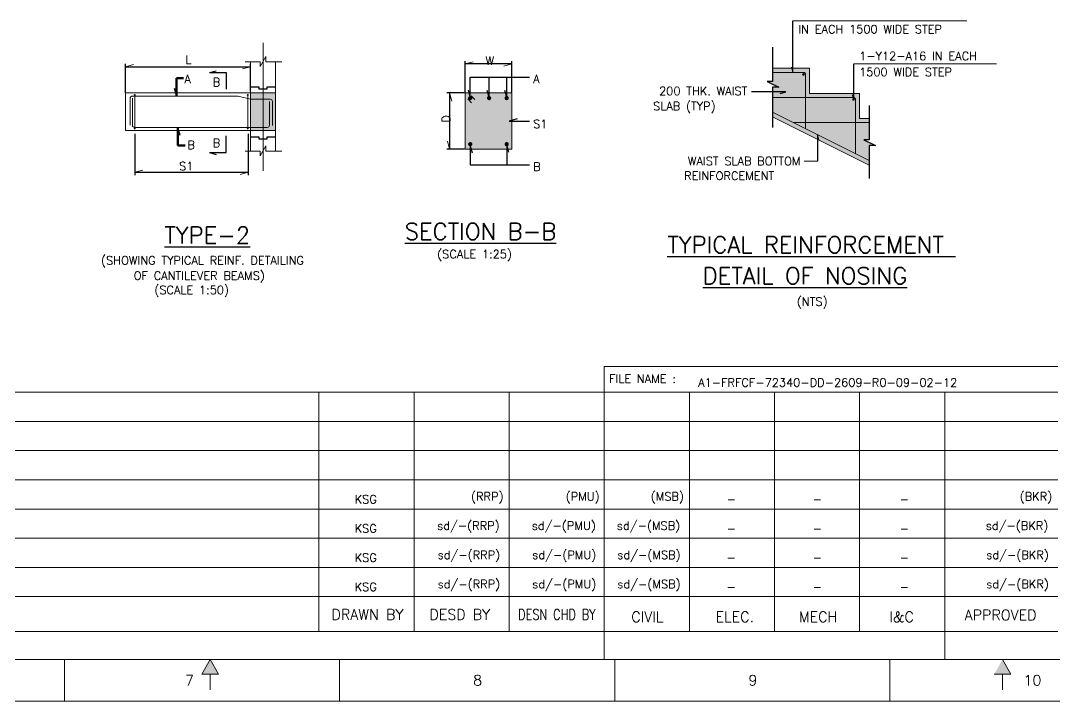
# Model space of a CAD drawing. Header units: millimetres. Extents: x 340192 to 549303, y -616317 to -538642.
# Drawn here: x 429349 to 447940, y -616317 to -604080 of the extents above; entities that cross this region are included whole.
import ezdxf
from ezdxf.enums import TextEntityAlignment as Align
from ezdxf.lldxf.tags import DXFTag

# ---------------------------------------------------------------- set-up
doc = ezdxf.new("R2010")
doc.units = ezdxf.units.MM
doc.header["$LTSCALE"] = 250
doc.header["$MEASUREMENT"] = 0
doc.linetypes.add('DOT2', pattern=[125, 0, -125])
doc.linetypes.add('HIDDEN', pattern=[375, 250, -125])
doc.layers.get('DEFPOINTS').update_dxf_attribs({"lineweight": 0})
for name, color, linetype, lineweight in [('bor', 6, 'Continuous', 0), ('CIVIL', 3, 'Continuous', 0), ('CV-CB-CIVIL', 70, 'Continuous', 0), ('CV-CB-DIM', 2, 'Continuous', 0), ('CV-CB-GRID', 8, 'CENTER', 5), ('CV-CB-REINFORCEMENT', 6, 'Continuous', 0), ('CV-CB-SHADE', 25, 'Continuous', 0), ('CV-CB-TEXT', 3, 'Continuous', 0), ('CVTEXT', 3, 'Continuous', 0), ('CVTXT', 3, 'Continuous', 0), ('HATCH', 2, 'Continuous', 0), ('LOGO_1', 7, 'Continuous', 0), ('SHADE', 25, 'Continuous', 0), ('TEXT', 3, 'Continuous', 0)]:
    doc.layers.add(name, color=color, linetype=linetype, lineweight=lineweight)
doc.styles.add('ROMANS', font='romans.shx')
doc.styles.add('SIMPLEX', font='romans.shx')
doc.styles.get("Standard").update_dxf_attribs({"font": 'romans.shx'})
doc.styles.add('V1', font='romans.shx', dxfattribs={"height": 200})
tags = doc.linetypes.add('CENTER', pattern=[2, 1.25, -0.25, 0.25, -0.25]).pattern_tags.tags
tags[10:11] = [DXFTag(74, 4), DXFTag(75, 0), DXFTag(340, '0'), DXFTag(46, 1.0), DXFTag(50, 0.0), DXFTag(44, 0.0), DXFTag(45, 0.0)]
tags[8:9] = [DXFTag(74, 4), DXFTag(75, 0), DXFTag(340, '0'), DXFTag(46, 1.0), DXFTag(50, 0.0), DXFTag(44, 0.0), DXFTag(45, 0.0)]
tags[6:7] = [DXFTag(74, 4), DXFTag(75, 0), DXFTag(340, '0'), DXFTag(46, 1.0), DXFTag(50, 0.0), DXFTag(44, 0.0), DXFTag(45, 0.0)]
tags[4:5] = [DXFTag(74, 4), DXFTag(75, 0), DXFTag(340, '0'), DXFTag(46, 1.0), DXFTag(50, 0.0), DXFTag(44, 0.0), DXFTag(45, 0.0)]
doc.dimstyles.new('CIVIL', dxfattribs={"dimtxt": 1, "dimasz": 0.0005, "dimexe": 50, "dimexo": 0, "dimgap": 50, "dimtad": 1, "dimdec": 0, "dimlfac": 0.001, "dimzin": 0, "dimdsep": 46, "dimtxsty": 'ROMANS', "dimblk": 'TICK', "dimcen": 0.09, "dimclrd": 2, "dimclre": 2, "dimclrt": 3, "dimadec": 0, "dimazin": 0, "dimtfac": 1, "dimtdec": 0, "dimtofl": 0, "dimtmove": 0, "dimatfit": 3, "dimldrblk": 'TICK', "dimfxl": 1, "dimfrac": 2, "dimtolj": 1, "dimtzin": 0, "dimarcsym": 0})

# ---------------------------------------------------------------- blocks, each defined once
blk = doc.blocks.new('secv1_6')
at = {"layer": 'bor', "lineweight": -2}
for p, q in [((0, 6000), (-670, 3500)), ((0, 6000), (0, 0)), ((0, 0), (6000, 0))]:
    blk.add_line(p, q, dxfattribs=at)
blk = doc.blocks.new('TATA A1')
at = {"layer": 'LOGO_1', "ltscale": 0.023622}
for points in [[(34425000, 487500), (34575000, 750000), (34725000, 487500)], [(48675000, 487500), (48825000, 750000), (48975000, 487500)]]:
    blk.add_hatch(color=25, dxfattribs=at).paths.add_polyline_path(points)
at = {"layer": 'CIVIL', "color": 4, "ltscale": 1.5}
for p, q in [((36527917, 1257202), (36527917, 5557087)), ((38239077, 1257202), (38239077, 5557087)), ((39950237, 1257202), (39950237, 5557087)), ((41661397, 750000), (41661397, 5557087))]:
    blk.add_line(p, q, dxfattribs=at)
at = {"layer": 'LOGO_1', "color": 6, "linetype": 'Continuous', "ltscale": 0.023622}
for p, q in [((41661397, 6017255), (49819286, 6017255)), ((41661397, 6017255), (41661397, 5557087)), ((21118039, 5557087), (49819286, 5557087)), ((10234485, 1882087), (49819286, 1882087)), ((10234485, 1257202), (49819286, 1257202)), ((2250000, 750000), (62325000, 750000))]:
    blk.add_line(p, q, dxfattribs=at)
at = {"layer": 'LOGO_1', "color": 4, "ltscale": 0.023622}
for p, q in [((43192102, 1257202), (43192102, 5557087)), ((44722806, 1257202), (44722806, 5557087)), ((46253510, 1257202), (46253510, 5557087)), ((47784215, 757087), (47784215, 5557087))]:
    blk.add_line(p, q, dxfattribs=at)
at = {"layer": 'LOGO_1', "color": 2, "ltscale": 0.023622}
for p, q in [((10234485, 5032087), (49819286, 5032087)), ((10234485, 4507087), (49819286, 4507087)), ((10234485, 3982087), (49819286, 3982087)), ((10234485, 3457087), (49819286, 3457087)), ((10234485, 2932087), (49819286, 2932087)), ((10234485, 2407087), (49819286, 2407087))]:
    blk.add_line(p, q, dxfattribs=at)
at = {"layer": 'LOGO_1', "color": 2, "linetype": 'Continuous', "ltscale": 0.023622}
for p, q in [((31950000, 0), (31950000, 750000)), ((36900000, 0), (36900000, 750000)), ((41850000, 0), (41850000, 750000)), ((46800000, 0), (46800000, 750000)), ((63075000, 0), (0, 0))]:
    blk.add_line(p, q, dxfattribs=at)
at = {"layer": 'LOGO_1', "color": 25, "ltscale": 0.023622}
for p, q in [((34575000, 750000), (34425000, 487500)), ((34725000, 487500), (34575000, 750000)), ((48975000, 487500), (48825000, 750000)), ((34725000, 487500), (34425000, 487500)), ((34575000, 487500), (34575000, 209047)), ((48975000, 487500), (48675000, 487500)), ((48825000, 487500), (48825000, 209047))]:
    blk.add_line(p, q, dxfattribs=at)
at = {"layer": 'CIVIL', "color": 4, "linetype": 'Continuous', "style": 'SIMPLEX'}
for s, p in [('DRAWN BY', (37402729, 1466449)), ('DESD BY', (39063801, 1466449))]:
    blk.add_text(s, height=187500, dxfattribs=at).set_placement(p, align=Align.CENTER)
at = {"layer": 'CIVIL', "color": 4, "linetype": 'Continuous', "style": 'SIMPLEX', "width": 0.8}
blk.add_text('DESN CHD BY', height=187500, dxfattribs=at).set_placement((40808408, 1466449), align=Align.CENTER)
at = {"layer": 'LOGO_1', "color": 4, "style": 'ROMANS'}
for s, height, p in [('FILE NAME :', 150000, (41746477, 5725375)), ('7', 187500, (34120462, 285004)), ('8', 187500, (39302250, 285004)), ('9', 187500, (44252250, 285004)), ('10', 187500, (49202250, 285004))]:
    blk.add_text(s, height=height, dxfattribs=at).set_placement(p)
at = {"layer": 'LOGO_1', "color": 4, "linetype": 'Continuous', "style": 'SIMPLEX'}
for s, p in [('CIVIL', (42436568, 1424647)), ('ELEC.', (44009456, 1424647)), ('MECH', (45507819, 1424647)), ('I&C', (47007776, 1424647)), ('APPROVED', (48789095, 1457932))]:
    blk.add_text(s, height=187500, dxfattribs=at).set_placement(p, align=Align.CENTER)
blk = doc.blocks.new('TICK')
at = {"color": 3}
blk.add_line((-289777.747, -77645.713), (0, 0), dxfattribs=at)
blk = doc.blocks.new('*D173')
at = {"layer": 'CVTXT', "color": 2, "lineweight": -2, "transparency": 16777216}
for p, q in [((431401, -606113), (431401, -606856)), ((433439, -606113), (433439, -606856)), ((431401, -606806), (433439, -606806))]:
    blk.add_line(p, q, dxfattribs=at)
at = {"layer": 'DEFPOINTS', "color": 0, "transparency": 16777216}
for p in [(431401, -606113), (433439, -606113), (433439, -606806)]:
    blk.add_point(p, dxfattribs=at)
at = {"layer": 'CVTXT', "color": 2, "lineweight": -2, "transparency": 16777216, "xscale": 0.0005, "yscale": 0.0005, "zscale": 0.0005, "rotation": 180}
blk.add_blockref('TICK', (431401, -606806), dxfattribs=at)
at = {"layer": 'CVTXT', "color": 2, "lineweight": -2, "transparency": 16777216, "xscale": 0.0005, "yscale": 0.0005, "zscale": 0.0005}
blk.add_blockref('TICK', (433439, -606806), dxfattribs=at)
blk = doc.blocks.new('*D174')
at = {"layer": 'CVTXT', "color": 2, "lineweight": -2, "transparency": 16777216}
for p, q in [((431235, -605380), (431235, -604859)), ((431235, -604909), (433485, -604909)), ((433485, -605348), (433485, -604859))]:
    blk.add_line(p, q, dxfattribs=at)
at = {"layer": 'DEFPOINTS', "color": 0, "transparency": 16777216}
for p in [(433485, -604909), (431235, -605380), (433485, -605348, -25)]:
    blk.add_point(p, dxfattribs=at)
at = {"layer": 'CVTXT', "color": 2, "lineweight": -2, "transparency": 16777216, "xscale": 0.0005, "yscale": 0.0005, "zscale": 0.0005, "rotation": 180}
blk.add_blockref('TICK', (431235, -604909), dxfattribs=at)
at = {"layer": 'CVTXT', "color": 2, "lineweight": -2, "transparency": 16777216, "xscale": 0.0005, "yscale": 0.0005, "zscale": 0.0005}
blk.add_blockref('TICK', (433485, -604909), dxfattribs=at)
blk = doc.blocks.new('*D175')
at = {"layer": 'CVTXT', "color": 2, "lineweight": -2, "transparency": 16777216}
for p, q in [((437341, -605368), (437341, -604809)), ((438185, -604859), (437341, -604859)), ((438185, -605368), (438185, -604809))]:
    blk.add_line(p, q, dxfattribs=at)
at = {"layer": 'DEFPOINTS', "color": 0, "transparency": 16777216}
for p in [(437341, -604859), (437341, -605368, -1931002), (438185, -605368)]:
    blk.add_point(p, dxfattribs=at)
at = {"layer": 'CVTXT', "color": 2, "lineweight": -2, "transparency": 16777216, "xscale": 0.0005, "yscale": 0.0005, "zscale": 0.0005, "rotation": 180}
blk.add_blockref('TICK', (437341, -604859), dxfattribs=at)
at = {"layer": 'CVTXT', "color": 2, "lineweight": -2, "transparency": 16777216, "xscale": 0.0005, "yscale": 0.0005, "zscale": 0.0005}
blk.add_blockref('TICK', (438185, -604859), dxfattribs=at)
blk = doc.blocks.new('*D176')
at = {"layer": 'CVTXT', "color": 2, "lineweight": -2, "transparency": 16777216}
for p, q in [((437329, -605380), (437013, -605380)), ((437063, -605380), (437063, -606392)), ((437329, -606392), (437013, -606392))]:
    blk.add_line(p, q, dxfattribs=at)
at = {"layer": 'DEFPOINTS', "color": 0, "transparency": 16777216}
for p in [(437329, -605380), (437063, -606392), (437329, -606392)]:
    blk.add_point(p, dxfattribs=at)
at = {"layer": 'CVTXT', "color": 2, "lineweight": -2, "transparency": 16777216, "xscale": 0.0005, "yscale": 0.0005, "zscale": 0.0005}
for p, rotation in [((437063, -605380), 90), ((437063, -606392), 270)]:
    blk.add_blockref('TICK', p, dxfattribs=dict(at, rotation=rotation))
blk = doc.blocks.new('*U7')
at = {"color": 6, "lineweight": -2, "ltscale": 0.0005, "const_width": 11.6, "elevation": 0, "flags": 128}
for points in [[(6, -199, -1), (-6, -199, -1), (6, -199)], [(6, -200, -1), (-6, -200, -1), (6, -200)]]:
    blk.add_lwpolyline(points, format="xyb", dxfattribs=at)
at = {"layer": 'CV-CB-REINFORCEMENT', "ltscale": 0.0005}
blk.add_line((1, 194, 0), (1, -187, 0), dxfattribs=at)
blk.add_line((1, 194, 0), (1, -187, 0), dxfattribs=at)
at = {"layer": 'CV-CB-REINFORCEMENT', "lineweight": -2, "ltscale": 0.0005, "const_width": 11.6, "elevation": 0, "flags": 128}
blk.add_lwpolyline([(6, 200, -1), (-6, 200, -1), (6, 200)], format="xyb", dxfattribs=at)
blk.add_lwpolyline([(6, 200, -1), (-6, 200, -1), (6, 200)], format="xyb", dxfattribs=at)

msp = doc.modelspace()

# ---------------------------------------------------------------- hatches: boundary and pattern name
at = {"layer": 'CV-CB-REINFORCEMENT'}
h = msp.add_hatch(color=256, dxfattribs=at)
edge = h.paths.add_edge_path()
edge.add_arc((443429.15, -605046.34), 25, 0, 360)
h = msp.add_hatch(color=256, dxfattribs=at)
edge = h.paths.add_edge_path()
edge.add_arc((444329.15, -605496.34), 25, 0, 360)
at = {"layer": 'CV-CB-SHADE', "lineweight": -2, "ltscale": 0.00075, "extrusion": (0, 0, -1)}
msp.add_hatch(color=256, dxfattribs=at).paths.add_polyline_path([(-444609.07, -606676.66), (-444609.07, -606325.43), (-444724.3, -606325.43), (-444511.51, -606222.3), (-444609.07, -606221.44), (-444609.07, -605836.81), (-444438.73, -605836.81), (-444438.73, -605386.81), (-443538.73, -605386.81), (-443538.73, -604936.81), (-442871.32, -604936.81), (-442871.32, -605170.93), (-442773.76, -605171.8), (-442986.55, -605274.92), (-442871.32, -605274.92), (-442871.32, -605807.78)])
at = {"layer": 'HATCH', "linetype": 'DOT2', "ltscale": 0.000703125, "extrusion": (0, 0, -1)}
msp.add_hatch(color=25, dxfattribs=at).paths.add_polyline_path([(-438184.89, -606392.41), (-438184.89, -605379.91), (-437341.14, -605379.91), (-437341.14, -606392.41)])

# ---------------------------------------------------------------- linework, layer by layer
at = {"color": 2, "lineweight": -2, "ltscale": 0.00075}
for p, q in [((433484.73, -605267.41, -930117.21), (433634.73, -605267.41, -930117.21)), ((433634.73, -605267.41, -930117.21), (433634.73, -605305.32, -930117.21)), ((433634.73, -605305.32, -930117.21), (433784.73, -605305.32, -930117.21)), ((433784.73, -605267.41, -930117.21), (433934.73, -605267.41, -930117.21)), ((433784.73, -605305.32, -930117.21), (433784.73, -605267.41, -930117.21)), ((433484.73, -606167.41, -930117.21), (433634.73, -606167.41, -930117.21)), ((433634.73, -606167.41, -930117.21), (433634.73, -606205.32, -930117.21)), ((433634.73, -606205.32, -930117.21), (433784.73, -606205.32, -930117.21)), ((433784.73, -606167.41, -930117.21), (433934.73, -606167.41, -930117.21)), ((433784.73, -606205.32, -930117.21), (433784.73, -606167.41, -930117.21))]:
    msp.add_line(p, q, dxfattribs=at)
at = {"color": 6, "lineweight": -2, "ltscale": 0.000703125, "elevation": -930117.21, "flags": 128}
for points in [[(437453.48, -605472.21, 38, 38, -1), (437415.48, -605472.21, 38, 38, -1), (437453.48, -605472.21, 0, 0, 0)], [(437793.09, -605472.21, 38, 38, -1), (437755.09, -605472.21, 38, 38, -1), (437793.09, -605472.21, 0, 0, 0)], [(437453.48, -606300.12, 38, 38, 1), (437415.48, -606300.12, 38, 38, 1), (437453.48, -606300.12, 0, 0, 0)]]:
    msp.add_lwpolyline(points, format="xyseb", dxfattribs=at)
at = {"color": 6, "lineweight": -2, "ltscale": 0.000703125, "const_width": 38, "elevation": -930117.21, "flags": 128}
for points in [[(438109.83, -605472.21, -1), (438071.83, -605472.21, -1), (438109.83, -605472.21)], [(438109.83, -606300.12, 1), (438071.83, -606300.12, 1), (438109.83, -606300.12)]]:
    msp.add_lwpolyline(points, format="xyb", dxfattribs=at)
at = {"layer": 'CIVIL', "ltscale": 0.00075}
for p, q in [((433484.73, -604819.34, -930117.21), (433484.73, -606425.56, -930117.21)), ((433934.73, -604819.31, -930117.21), (433934.73, -606425.56, -930117.21)), ((433934.73, -604819.34, -930117.21), (433934.73, -606425.56, -930117.21)), ((431234.73, -605379.91, -930117.21), (433484.73, -605379.91, -930117.21)), ((431234.73, -605379.91, -930117.21), (431234.73, -606054.91, -930117.21)), ((431234.73, -606054.91, -930117.21), (433484.73, -606054.91, -930117.21))]:
    msp.add_line(p, q, dxfattribs=at)
at = {"layer": 'CIVIL', "color": 3, "linetype": 'Continuous', "ltscale": 0.000375}
for p, q in [((433484.73, -605379.91, -930117.21), (433484.73, -606054.91, -930117.21)), ((433934.73, -605379.91, -930117.21), (433484.73, -605379.91, -930117.21)), ((433934.73, -605379.91, -930117.21), (433934.73, -606054.91, -930117.21)), ((433934.73, -605379.91, -930117.21), (433934.73, -606054.91, -930117.21)), ((433934.73, -606054.91, -930117.21), (433484.73, -606054.91, -930117.21)), ((433934.73, -606054.91, -930117.21), (433484.73, -606054.91, -930117.21))]:
    msp.add_line(p, q, dxfattribs=at)
at = {"layer": 'CIVIL', "ltscale": 0.000703125}
msp.add_line((438184.89, -605379.91, -930117.21), (437341.14, -605379.91, -930117.21), dxfattribs=at)
at = {"layer": 'CIVIL', "color": 6, "ltscale": 0.000703125}
for p, q in [((437392.76, -605488.28, -932496.23), (437457.03, -605556.73, -935081.22)), ((437451.04, -605431.13, -932496.23), (437515.31, -605499.59, -935081.22))]:
    msp.add_line(p, q, dxfattribs=at)
at = {"layer": 'CIVIL', "color": 2, "linetype": 'ByBlock', "elevation": -930117.21, "flags": 128}
for points in [[(433756.02, -604726.15), (433654.78, -604905.56), (433654.78, -604819.34), (433387.28, -604819.34)], [(434045.62, -604819.31), (433756.02, -604819.31), (433756.02, -604726.15)], [(433756.02, -606332.38), (433654.78, -606511.79), (433654.78, -606425.56), (433387.28, -606425.56)], [(434045.62, -606425.54), (433756.02, -606425.54), (433756.02, -606332.38)]]:
    msp.add_lwpolyline(points, dxfattribs=at)
at = {"layer": 'CIVIL', "ltscale": 0.000703125, "elevation": -930117.21, "flags": 128}
msp.add_lwpolyline([(437341.14, -605379.91), (437341.14, -606392.41), (438184.89, -606392.41), (438184.89, -605379.91)], dxfattribs=at)
at = {"layer": 'CV-CB-CIVIL', "ltscale": 1.8}
for p, q in [((443538.73, -604936.81, 237750.89), (442871.32, -604936.81, 237750.89)), ((443538.73, -604936.81, 237750.89), (443538.73, -605386.81, 237750.89)), ((444438.73, -605386.81, 237750.89), (443538.73, -605386.81, 237750.89)), ((444438.73, -605386.81, 237750.89), (444438.73, -605836.81, 237750.89)), ((442871.32, -605807.78, 237750.89), (444609.07, -606676.66, 237750.89)), ((444438.73, -605836.81, 237750.89), (444609.07, -605836.81, 237750.89))]:
    msp.add_line(p, q, dxfattribs=at)
at = {"layer": 'CV-CB-CIVIL', "color": 2, "lineweight": -2, "ltscale": 1.0125, "elevation": -594389.74, "flags": 128}
for points in [[(442871.32, -604556.85), (442871.32, -605170.93), (442773.76, -605171.8), (442986.55, -605274.92), (442871.32, -605274.92), (442871.32, -606000.78)], [(444609.07, -605607.35), (444609.07, -606221.44), (444511.51, -606222.3), (444724.3, -606325.43), (444609.07, -606325.43), (444609.07, -606917.63)]]:
    msp.add_lwpolyline(points, dxfattribs=at)
at = {"layer": 'CV-CB-DIM', "color": 2}
for p, q in [((443239.71, -604080.3, 594385.29), (446366.25, -604080.3, 594385.29)), ((444332.66, -604854.56, 594385.29), (446899.15, -604854.56, 594385.29)), ((443678.81, -606603.91, 237750.89), (443443.63, -606603.91, 237750.89))]:
    msp.add_line(p, q, dxfattribs=at)
at = {"layer": 'CV-CB-GRID', "ltscale": 2}
msp.add_line((433709.73, -606781.78, -932919.33), (433709.73, -604476.04, -929986.89), dxfattribs=at)
at = {"layer": 'CV-CB-REINFORCEMENT', "linetype": 'HIDDEN'}
for p, q in [((443433.73, -605011.81, 237750.89), (442871.32, -605011.81, 237750.89)), ((443463.73, -605041.81, 237750.89), (443463.73, -606020.13, 237750.89)), ((444333.73, -605461.81, 237750.89), (442871.32, -605461.81, 237750.89)), ((444363.73, -605491.81, 237750.89), (444363.73, -606470.13, 237750.89)), ((442871.32, -605723.93, 237750.89), (444609.07, -606592.8, 237750.89)), ((443247.09, -605911.81, 237750.89), (444609.07, -605911.81, 237750.89))]:
    msp.add_line(p, q, dxfattribs=at)
at = {"layer": 'CV-CB-REINFORCEMENT', "color": 6, "ltscale": 0.00075}
for p, q in [((431316.12, -605475.54, -930117.21), (431316.12, -605959.29, -930117.21)), ((431358.23, -605475.54, -930117.21), (431358.23, -605959.29, -930117.21)), ((433839.1, -605492.41, -930117.21), (433484.73, -605492.41, -930117.21)), ((433484.73, -605492.41, -930117.21), (433603, -605492.41, -930117.21)), ((433822.23, -605531.79, -929751.11), (433822.23, -605959.29, -932510.37)), ((433878.48, -605531.79, -930117.21), (433878.48, -605961.96, -932893.69))]:
    msp.add_line(p, q, dxfattribs=at)
at = {"layer": 'CV-CB-REINFORCEMENT', "ltscale": 0.00075}
for p, q in [((431355.49, -605436.16, -930117.21), (433259.73, -605436.16, -930117.21)), ((433259.73, -605436.16, -930117.21), (433484.73, -605492.41, -931899.81)), ((431397.6, -605998.66, -931003.59), (433782.85, -605998.66, -930290.82))]:
    msp.add_line(p, q, dxfattribs=at)
at = {"layer": 'CV-CB-REINFORCEMENT', "linetype": 'HIDDEN', "extrusion": (0, 0, -1)}
for centre in [(-443433.73, -605041.81, -237750.89), (-444333.73, -605491.81, -237750.89)]:
    msp.add_arc(centre, 30, 90, 180, dxfattribs=at)
at = {"layer": 'CV-CB-REINFORCEMENT', "color": 6, "ltscale": 0.00075}
for centre, start, end in [((431355.49, -605475.54, -930117.21), 90, 180), ((433839.1, -605531.79, -930117.21), 0, 90), ((433782.85, -605959.29, -932510.37), 269.999237, 0)]:
    msp.add_arc(centre, 39.38, start, end, dxfattribs=at)
at = {"layer": 'CV-CB-REINFORCEMENT', "color": 6, "ltscale": 0.00075, "extrusion": (0, 0, -1)}
msp.add_arc((-431397.6, -605959.29, 930117.21), 39.38, 269.999784, 0, dxfattribs=at)
at = {"layer": 'SHADE', "color": 25, "ltscale": 0.000375, "extrusion": (0, 0, -1)}
msp.add_solid([(-433484.73, -605379.91, 930117.21), (-433934.73, -605379.91, 930117.21), (-433484.73, -606054.91, 930117.21), (-433934.73, -606054.91, 930117.21)], dxfattribs=at)

# ---------------------------------------------------------------- block references
at = {"lineweight": -2, "ltscale": 0.0005}
ref = msp.add_blockref('secv1_6', (433043.16, -605013.56, -929694.78), dxfattribs=dict(at, xscale=0.05, yscale=-0.05, zscale=0.05, rotation=270))
ref.add_attrib('P', 'B', (432803.7, -605260.66, -929694.78), dxfattribs={"layer": 'bor', "height": 150})
at = {"color": 6, "lineweight": -2, "ltscale": 0.00075, "xscale": 1.5, "yscale": 1.5, "zscale": 1.5}
for p in [(431401.07, -605717.86, -930117.25), (433434.35, -605717.86, -930117.25)]:
    msp.add_blockref('*U7', p, dxfattribs=at)
at = {"lineweight": -2, "ltscale": 0.0005}
ref = msp.add_blockref('secv1_6', (433043.16, -606450.27, -929694.78), dxfattribs=dict(at, xscale=0.05, yscale=0.05, zscale=0.05, rotation=90.00000000000001))
ref.add_attrib('P', 'B', dxfattribs={"layer": 'bor', "height": 150}).set_placement((432803.7, -606203.17, -929694.78), align=Align.TOP_LEFT)
at = {"layer": 'CV-CB-TEXT', "color": 1, "linetype": 'Continuous', "ltscale": 0.001, "xscale": 0.00099999997475, "yscale": 0.00099999997475, "zscale": 0.00099999997475}
msp.add_blockref('TATA A1', (398184.52, -616317.07, -232618.36), dxfattribs=at)

# ---------------------------------------------------------------- texts
at = {"layer": 'CV-CB-TEXT', "lineweight": 0, "style": 'ROMANS'}
for s, p in [('IN EACH 1500 WIDE STEP', (443335.76, -604158.53, 594389.79)), ('1-Y12-A16 IN EACH', (444428.71, -604641.24, 594389.79)), ('1500 WIDE STEP', (444428.71, -604928.06, 594389.79))]:
    msp.add_text(s, height=150, dxfattribs=at).set_placement(p, align=Align.TOP_LEFT)
for s, p in [('200 THK. WAIST', (442418.67, -605419.6, 237755.39)), ('SLAB (TYP)', (441850.08, -605691.67, 237755.39)), ('WAIST SLAB BOTTOM', (443374.25, -606678.91, 237755.39)), ('REINFORCEMENT', (442901.67, -606944.51, 237755.39))]:
    msp.add_text(s, height=150, dxfattribs=at).set_placement(p, align=Align.RIGHT)
at = {"layer": 'CV-CB-TEXT', "color": 6, "lineweight": -2, "style": 'V1'}
for s, p in [('%%uTYPICAL REINFORCEMENT %%U', (440979.49, -608108.57, -219017.56)), ('%%uDETAIL OF NOSING%%U', (441617.05, -608666.44, -219017.56))]:
    msp.add_text(s, height=300, dxfattribs=at).set_placement(p, align=Align.MIDDLE_LEFT)
at = {"layer": 'CV-CB-TEXT', "style": 'ROMANS'}
msp.add_text('(NTS)', height=150, dxfattribs=at).set_placement((443585.97, -609205.18, -529061.79), align=Align.CENTER)
at = {"layer": 'CV-CB-TEXT', "char_height": 150, "attachment_point": 7, "line_spacing_factor": 1.2, "style": 'ROMANS'}
for s, insert in [('A1-FRFCF-72340-DD-2609-R0-09-02-12', (441533.87, -610660.67, -232618.36)), ('(RRP)', (437449.31, -612759.46, -232618.36)), ('(PMU)', (439151.66, -612759.46, -232618.36)), ('(MSB)', (440681.67, -612759.46, -232618.36)), ('(BKR)', (447317.31, -612759.46, -232618.36)), ('KSG', (435355.52, -612759.46, -232618.36)), ('-', (442046.47, -612759.46, -232618.36)), ('-', (443594.49, -612759.46, -232618.36)), ('-', (445157.9, -612759.46, -232618.36)), ('KSG', (435355.52, -613284.46, -232618.36)), ('sd/-(RRP)', (436840.13, -613284.46, -232618.36)), ('sd/-(PMU)', (438542.47, -613284.46, -232618.36)), ('sd/-(MSB)', (440072.48, -613284.46, -232618.36)), ('sd/-(BKR)', (446708.12, -613284.46, -232618.36)), ('-', (442046.47, -613284.46, -232618.36)), ('-', (443594.49, -613284.46, -232618.36)), ('-', (445157.9, -613284.46, -232618.36)), ('KSG', (435355.52, -613809.46, -232618.36)), ('sd/-(RRP)', (436848.07, -613809.46, -232618.36)), ('sd/-(PMU)', (438550.41, -613809.46, -232618.36)), ('sd/-(MSB)', (440080.42, -613809.46, -232618.36)), ('sd/-(BKR)', (446716.06, -613809.46, -232618.36)), ('-', (442044.7, -613809.46, -232618.36)), ('-', (443594.49, -613809.46, -232618.36)), ('-', (445157.9, -613809.46, -232618.36)), ('KSG', (435355.52, -614334.46, -232618.36)), ('sd/-(RRP)', (436848.07, -614334.46, -232618.36)), ('sd/-(PMU)', (438550.41, -614334.46, -232618.36)), ('sd/-(MSB)', (440080.42, -614334.46, -232618.36)), ('sd/-(BKR)', (446716.06, -614334.46, -232618.36)), ('-', (442044.7, -614334.46, -232618.36)), ('-', (443594.49, -614334.46, -232618.36)), ('-', (445157.9, -614334.46, -232618.36))]:
    msp.add_mtext(s, dxfattribs=dict(at, insert=insert))
at = {"layer": 'CVTEXT', "lineweight": -2, "style": 'ROMANS'}
for s, p in [('L', (432311.86, -604856.56, -930117.21)), ('A', (432292.98, -605203.95, -930117.21)), ('B', (432346.16, -606388.04, -930117.21)), ('S1', (432199.65, -606770.04, -930117.21)), ('(SHOWING TYPICAL REINF. DETAILING', (430793.83, -608465.32, -930117.21)), ('(SCALE 1:25)', (436840.68, -608352.03, -931765.55)), ('OF CANTILEVER BEAMS)', (431380.7, -608739.31, -930117.21)), ('(SCALE 1:50)', (431753.35, -608995.94, -931765.55))]:
    msp.add_text(s, height=150, dxfattribs=at).set_placement(p)
at = {"layer": 'CVTEXT', "lineweight": -2, "char_height": 150, "attachment_point": 7, "line_spacing_factor": 0.6, "style": 'ROMANS'}
for s, insert in [('W', (437710.93, -604874.46, -930117.21)), ('A', (438567.62, -605202.7, -930117.21)), ('S1', (438567.62, -606012.22, -930117.21)), ('B', (438567.62, -606780.22, -930117.21))]:
    msp.add_mtext(s, dxfattribs=dict(at, insert=insert))
at = {"layer": 'CVTEXT', "lineweight": -2, "insert": (437074.62, -605914.95, -930117.21), "char_height": 150, "attachment_point": 7, "rotation": 90, "line_spacing_factor": 0.6, "style": 'ROMANS'}
msp.add_mtext('D', dxfattribs=at)
at = {"layer": 'TEXT', "color": 6, "lineweight": -2, "style": 'ROMANS'}
for s, p in [('%%uSECTION B-B%%U', (436257.22, -608018.78, -931765.55)), ('%%uTYPE-2%%U', (431933.37, -608086.63, -930117.21))]:
    msp.add_text(s, height=300, dxfattribs=at).set_placement(p)

# ---------------------------------------------------------------- dimensions: what is measured, and where the dimension line sits
at = {"layer": 'CVTXT', "color": 2, "lineweight": -2}
for base, p1, p2, picture, middle in [((433484.73, -604908.86, -930117.21), (431234.73, -605379.91, -930117.21), (433484.73, -605348.42, -930141.98), '*D174', (432359.73, -604908.86, -930117.21)), ((433438.99, -606805.69, -930117.21), (431401.46, -606113.05, -930117.21), (433438.99, -606113.05, -930117.21), '*D173', (432420.22, -606805.69, -930117.21))]:
    dim = msp.add_linear_dim(base=base, p1=p1, p2=p2, text=' ', dimstyle='CIVIL', override={"dimcen": 0.09}, dxfattribs=at)
    dim.commit()
    dim.dimension.update_dxf_attribs({"geometry": picture, "text_midpoint": middle})
for base, p1, p2, angle, picture, middle in [((437341.14, -604858.82, -930117.21), (438184.89, -605368.26, -930117.21), (437341.14, -605368.26, -2861119.36), 180, '*D175', (437763.02, -604858.82, -930117.21)), ((437063.01, -606392.41, -930117.21), (437329.49, -605379.91, -930117.21), (437329.49, -606392.41, -930117.21), 270, '*D176', (437063.01, -605886.16, -930117.21))]:
    dim = msp.add_linear_dim(base=base, p1=p1, p2=p2, angle=angle, text=' ', dimstyle='CIVIL', override={"dimexo": 0, "dimcen": 0.09}, dxfattribs=at)
    dim.commit()
    dim.dimension.update_dxf_attribs({"geometry": picture, "text_midpoint": middle})

# ---------------------------------------------------------------- leaders
at = {"layer": 'CV-CB-DIM', "color": 2}
for points in [[(443239.71, -605012.25, 594385.29), (443239.71, -604080.3, 594385.29)], [(444332.66, -605505.85, 594385.29), (444332.66, -604854.56, 594385.29)], [(443108.61, -605361.62, 237750.89), (442495.3, -605361.62, 237750.89)], [(443678.81, -606127.67, 237750.89), (443678.81, -606603.91, 237750.89)]]:
    msp.add_leader(points, dimstyle='CIVIL', override={"dimtxt": 0.666667, "dimasz": 0.000333333, "dimgap": 33.333333, "dimclrd": 0}, dxfattribs=at)
at = {"layer": 'CVTXT', "color": 2, "lineweight": -2}
for points, override in [([(432150.73, -605437.24, -930117.21), (432150.73, -605111.63, -930117.21), (432278.83, -605111.63, -930117.21)], {"dimscale": 1, "dimtxt": 1, "dimasz": 0.0005, "dimgap": 50, "dimtad": 1, "dimtxsty": 'ROMANS', "dimclrd": 0, "dimldrblk": 'TICK', "dimlwd": 65534}), ([(437434.48, -605472.21, -930117.21), (437434.48, -605093.37, -930117.21), (438502.04, -605093.37, -930117.21)], {"dimtxt": 1, "dimasz": 0.0005, "dimgap": 50, "dimtxsty": 'ROMANS', "dimclrd": 0}), ([(437774.09, -605472.21, -930117.21), (437774.09, -605093.37, -930117.21)], {"dimtxt": 1, "dimasz": 0.0005, "dimgap": 50, "dimtxsty": 'ROMANS', "dimclrd": 0}), ([(438090.83, -605472.21, -930117.21), (438090.83, -605093.37, -930117.21)], {"dimtxt": 1, "dimasz": 0.0005, "dimgap": 50, "dimtxsty": 'ROMANS', "dimclrd": 0}), ([(438132.16, -605886.05, -930117.21), (438502.04, -605886.05, -930117.21)], {"dimtxt": 1, "dimasz": 0.0005, "dimgap": 50, "dimtxsty": 'ROMANS', "dimclrd": 0}), ([(432177.06, -605998.2, -930117.21), (432177.06, -606323.81, -930117.21), (432305.16, -606323.81, -930117.21)], {"dimscale": 1, "dimtxt": 1, "dimasz": 0.0005, "dimgap": 50, "dimtad": 1, "dimtxsty": 'ROMANS', "dimclrd": 0, "dimldrblk": 'TICK', "dimlwd": 65534}), ([(437434.48, -606319.12, -930117.21), (437434.48, -606670.89, -930117.21), (438502.04, -606670.89, -930117.21)], {"dimtxt": 1, "dimasz": 0.0005, "dimgap": 50, "dimtxsty": 'ROMANS', "dimclrd": 0}), ([(438090.83, -606300.12, -930117.21), (438090.83, -606670.89, -930117.21)], {"dimtxt": 1, "dimasz": 0.0005, "dimgap": 50, "dimtxsty": 'ROMANS', "dimclrd": 0})]:
    msp.add_leader(points, dimstyle='CIVIL', override=override, dxfattribs=at)

doc.saveas('drawing.dxf')
